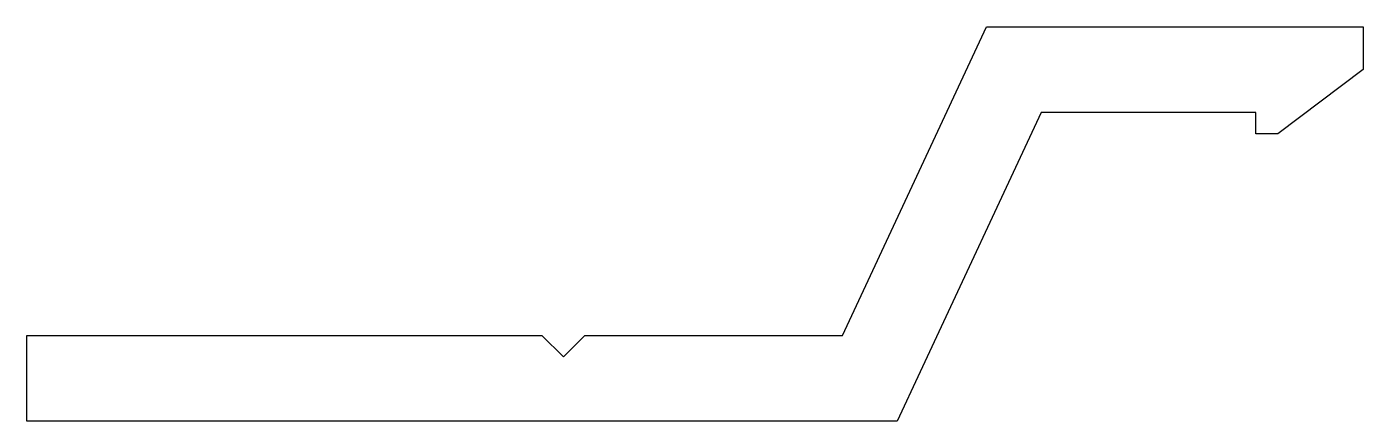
# Model space of a CAD drawing. Extents: x 2209.5 to 2240.6, y 1075.6 to 1084.8.
import ezdxf

# ---------------------------------------------------------------- set-up
doc = ezdxf.new("R2010")
doc.units = 0
doc.layers.get('0').update_dxf_attribs({"linetype": 'CONTINUOUS'})

msp = doc.modelspace()

# ---------------------------------------------------------------- linework, layer by layer
at = {"color": 7, "ltscale": 0.3}
for p, q in [((2228.49, 1077.618), (2231.847, 1084.818)), ((2231.847, 1084.818), (2240.621, 1084.818)), ((2240.621, 1084.818), (2240.621, 1083.818)), ((2240.621, 1083.818), (2238.631, 1082.318)), ((2233.121, 1082.818), (2230.302, 1076.773)), ((2238.121, 1082.818), (2233.121, 1082.818)), ((2238.121, 1082.318), (2238.121, 1082.818)), ((2238.631, 1082.318), (2238.121, 1082.318)), ((2209.49, 1077.618), (2221.49, 1077.618)), ((2209.49, 1075.618), (2209.49, 1077.618)), ((2221.49, 1077.618), (2221.99, 1077.118)), ((2221.99, 1077.118), (2222.49, 1077.618)), ((2222.49, 1077.618), (2228.49, 1077.618)), ((2230.302, 1076.773), (2229.764, 1075.618)), ((2229.764, 1075.618), (2209.49, 1075.618))]:
    msp.add_line(p, q, dxfattribs=at)

doc.saveas('drawing.dxf')
